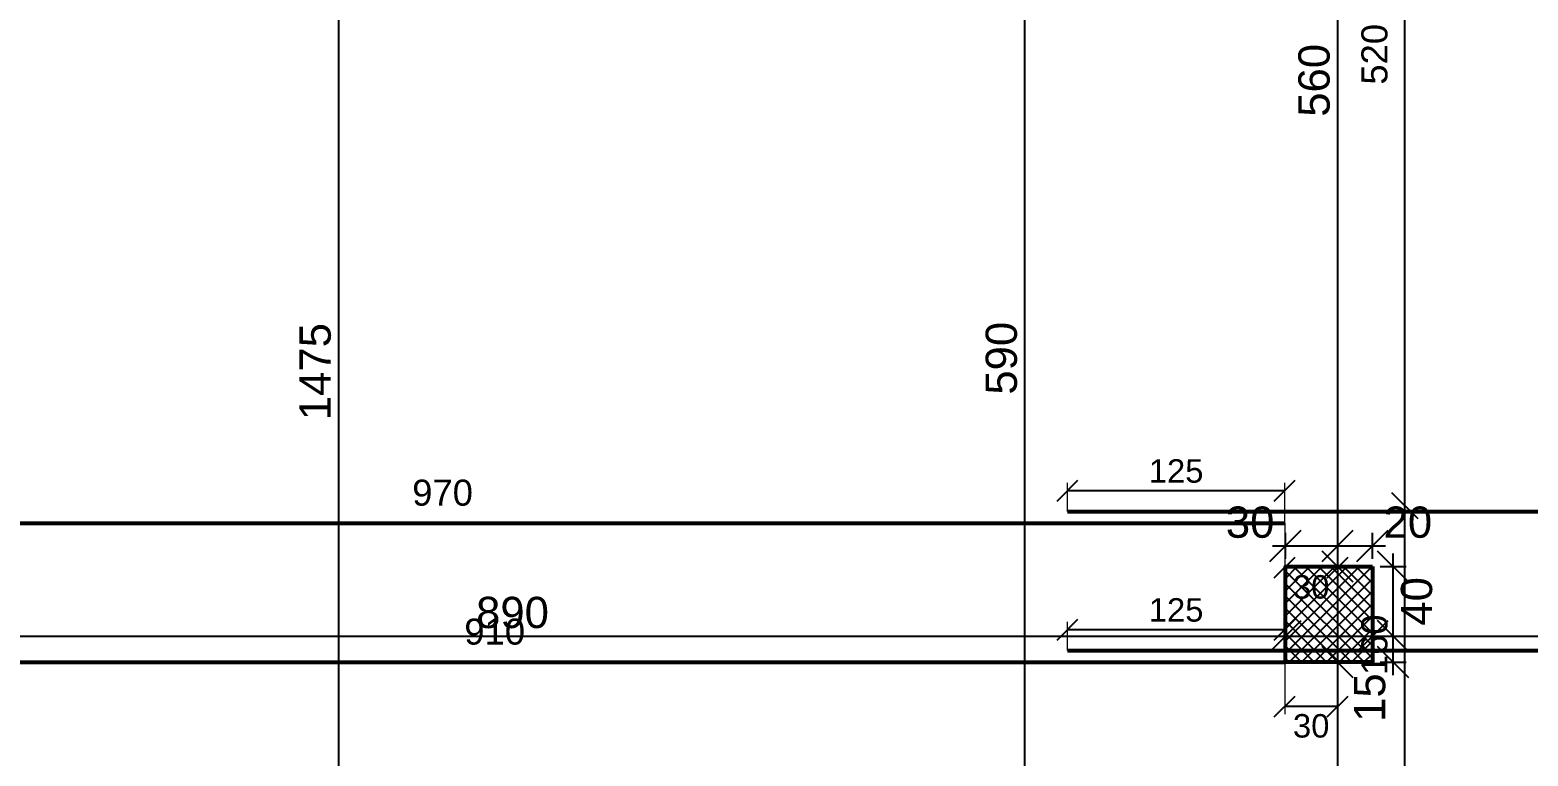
# Model space of a CAD drawing. Header units: millimetres. Extents: x -404 to 6018, y -5139 to 7890.
# Drawn here: x 252 to 1115, y 571 to 989 of the extents above; entities that cross this region are included whole.
import ezdxf

# ---------------------------------------------------------------- set-up
doc = ezdxf.new("R2010")
doc.units = ezdxf.units.MM
doc.linetypes.add('ZWCAD_ISO04W100', pattern=[30.5, 24, -3, 0.5, -3])
doc.layers.add('AXIS LINES', color=255, linetype='ZWCAD_ISO04W100', lineweight=13)
doc.layers.add('COLUMN', color=140, linetype='Continuous', lineweight=53)
for name, color, linetype in [('FW_COLUMN_HATCH', 8, 'Continuous'), ('FW_DIM', 7, 'Continuous'), ('REB_BOT_MESH_X', 5, 'Continuous'), ('REB_BOT_MESH_X_AXDIM', 5, 'Continuous'), ('REB_BOT_MESH_X_LAP', 5, 'Continuous'), ('REB_BOT_MESH_X_RANGE', 5, 'Continuous')]:
    doc.layers.add(name, color=color, linetype=linetype)
doc.styles.get("Standard").update_dxf_attribs({"font": 'arial.ttf'})
doc.dimstyles.new('FW_DIM', dxfattribs={"dimtxt": 18, "dimasz": 9, "dimexe": 7.5, "dimexo": 4.5, "dimgap": 4.5, "dimtad": 1, "dimdec": 0, "dimtxsty": 'Standard', "dimtsz": 9, "dimcen": 2.5, "dimdle": 7.5, "dimclrd": 256, "dimclre": 256, "dimclrt": 7, "dimazin": 3, "dimtfac": 1, "dimtmove": 2, "dimatfit": 3})
doc.dimstyles.new('REBAR LAP', dxfattribs={"dimtxt": 13.5, "dimasz": 2.5, "dimexe": 4.5, "dimexo": 0, "dimgap": 4.5, "dimtad": 1, "dimdec": 0, "dimtxsty": 'Standard', "dimtsz": 6, "dimcen": 2.5, "dimclrd": 6, "dimclre": 6, "dimclrt": 7, "dimazin": 3, "dimtfac": 1, "dimtmove": 2, "dimatfit": 3, "dimlwd": 25, "dimlwe": 18})
doc.dimstyles.new('REBAR M-200', dxfattribs={"dimtxt": 15, "dimasz": 15, "dimexe": 25, "dimexo": 12.5, "dimgap": 10, "dimtad": 1, "dimdec": 0, "dimtxsty": 'Standard', "dimblk": 'NONE', "dimcen": 50, "dimse1": 1, "dimse2": 1, "dimclrd": 6, "dimclre": 6, "dimclrt": 7, "dimazin": 3, "dimtfac": 1, "dimtmove": 2, "dimatfit": 3, "dimldrblk": 'NONE', "dimlwd": 53})
doc.dimstyles.new('REBAR RANGE', dxfattribs={"dimtxt": 15, "dimasz": 2.5, "dimexe": 0, "dimexo": 0, "dimgap": 10, "dimtad": 1, "dimdec": 0, "dimtxsty": 'Standard', "dimtsz": 7.5, "dimcen": 2.5, "dimse1": 1, "dimse2": 1, "dimclrd": 6, "dimclre": 6, "dimclrt": 7, "dimazin": 3, "dimtfac": 1, "dimtmove": 2, "dimatfit": 3, "dimlwd": 25})

# ---------------------------------------------------------------- blocks, each defined once
blk = doc.blocks.new('*D278')
at = {"color": 6, "lineweight": 53}
blk.add_line((65, 625), (974.5, 625), dxfattribs=at)
at = {"layer": 'Defpoints'}
for p in [(65, 625), (65, 625), (974.5, 625)]:
    blk.add_point(p, dxfattribs=at)
at = {"layer": 'REB_BOT_MESH_X', "color": 7, "insert": (519.75, 642.5), "char_height": 15, "attachment_point": 5}
blk.add_mtext('910', dxfattribs=at)
blk = doc.blocks.new('_NONE')
blk = doc.blocks.new('*D279')
at = {"color": 6, "lineweight": 53}
blk.add_line((849.5, 631.75), (1675, 631.75), dxfattribs=at)
at = {"layer": 'Defpoints'}
for p in [(849.5, 631.75), (849.5, 631.75), (1675, 631.75)]:
    blk.add_point(p, dxfattribs=at)
at = {"layer": 'REB_BOT_MESH_X', "color": 7, "insert": (1262.25, 649.25), "char_height": 15, "attachment_point": 5}
blk.add_mtext('826', dxfattribs=at)
blk = doc.blocks.new('_Oblique')
at = {"color": 0, "linetype": 'ByBlock', "lineweight": -2}
blk.add_line((-0.5, -0.5), (0.5, 0.5), dxfattribs=at)
blk = doc.blocks.new('*D280')
at = {"color": 6, "lineweight": 18}
for p, q in [((849.5, 631.75), (849.5, 648.25)), ((974.5, 625), (974.5, 648.25))]:
    blk.add_line(p, q, dxfattribs=at)
at = {"color": 6, "lineweight": 25}
blk.add_line((849.5, 643.75), (974.5, 643.75), dxfattribs=at)
at = {"layer": 'Defpoints'}
for p in [(849.5, 643.75), (849.5, 631.75), (974.5, 625)]:
    blk.add_point(p, dxfattribs=at)
at = {"layer": 'REB_BOT_MESH_X_LAP', "color": 6, "xscale": 12, "yscale": 12}
for p in [(849.5, 643.75), (974.5, 643.75)]:
    blk.add_blockref('_OBLIQUE', p, dxfattribs=at)
at = {"layer": 'REB_BOT_MESH_X_LAP', "color": 7, "insert": (912, 655), "char_height": 13.5, "attachment_point": 5}
blk.add_mtext('125', dxfattribs=at)
blk = doc.blocks.new('*D281')
at = {"color": 6, "lineweight": 18}
for p, q in [((974.5, 625), (974.5, 595)), ((1005, 625), (1005, 595))]:
    blk.add_line(p, q, dxfattribs=at)
at = {"color": 6, "lineweight": 25}
blk.add_line((1005, 599.5), (974.5, 599.5), dxfattribs=at)
at = {"layer": 'Defpoints'}
for p in [(974.5, 625), (1005, 625), (1005, 599.5)]:
    blk.add_point(p, dxfattribs=at)
at = {"layer": 'REB_BOT_MESH_X_AXDIM', "color": 6, "xscale": 12, "yscale": 12}
for p in [(974.5, 599.5), (1005, 599.5)]:
    blk.add_blockref('_OBLIQUE', p, dxfattribs=at)
at = {"layer": 'REB_BOT_MESH_X_AXDIM', "color": 7, "insert": (989.75, 588.25), "char_height": 13.5, "attachment_point": 5}
blk.add_mtext('30', dxfattribs=at)
blk = doc.blocks.new('*D282')
at = {"color": 6, "lineweight": 53}
blk.add_line((5, 705), (974.5, 705), dxfattribs=at)
at = {"layer": 'Defpoints'}
for p in [(5, 705), (5, 705), (974.5, 705)]:
    blk.add_point(p, dxfattribs=at)
at = {"layer": 'REB_BOT_MESH_X', "color": 7, "insert": (489.75, 722.5), "char_height": 15, "attachment_point": 5}
blk.add_mtext('970', dxfattribs=at)
blk = doc.blocks.new('*D283')
at = {"color": 6, "lineweight": 53}
blk.add_line((849.5, 711.75), (1675, 711.75), dxfattribs=at)
at = {"layer": 'Defpoints'}
for p in [(849.5, 711.75), (849.5, 711.75), (1675, 711.75)]:
    blk.add_point(p, dxfattribs=at)
at = {"layer": 'REB_BOT_MESH_X', "color": 7, "insert": (1262.25, 729.25), "char_height": 15, "attachment_point": 5}
blk.add_mtext('826', dxfattribs=at)
blk = doc.blocks.new('*D284')
at = {"color": 6, "lineweight": 18}
for p, q in [((849.5, 711.75), (849.5, 728.25)), ((974.5, 705), (974.5, 728.25))]:
    blk.add_line(p, q, dxfattribs=at)
at = {"color": 6, "lineweight": 25}
blk.add_line((849.5, 723.75), (974.5, 723.75), dxfattribs=at)
at = {"layer": 'Defpoints'}
for p in [(849.5, 723.75), (849.5, 711.75), (974.5, 705)]:
    blk.add_point(p, dxfattribs=at)
at = {"layer": 'REB_BOT_MESH_X_LAP', "color": 6, "xscale": 12, "yscale": 12}
for p in [(849.5, 723.75), (974.5, 723.75)]:
    blk.add_blockref('_OBLIQUE', p, dxfattribs=at)
at = {"layer": 'REB_BOT_MESH_X_LAP', "color": 7, "insert": (912, 735), "char_height": 13.5, "attachment_point": 5}
blk.add_mtext('125', dxfattribs=at)
blk = doc.blocks.new('*D285')
at = {"color": 6, "lineweight": 18}
for p, q in [((974.5, 705), (974.5, 675)), ((1005, 705), (1005, 675))]:
    blk.add_line(p, q, dxfattribs=at)
at = {"color": 6, "lineweight": 25}
blk.add_line((1005, 679.5), (974.5, 679.5), dxfattribs=at)
at = {"layer": 'Defpoints'}
for p in [(974.5, 705), (1005, 705), (1005, 679.5)]:
    blk.add_point(p, dxfattribs=at)
at = {"layer": 'REB_BOT_MESH_X_AXDIM', "color": 6, "xscale": 12, "yscale": 12}
for p in [(974.5, 679.5), (1005, 679.5)]:
    blk.add_blockref('_OBLIQUE', p, dxfattribs=at)
at = {"layer": 'REB_BOT_MESH_X_AXDIM', "color": 7, "insert": (989.75, 668.25), "char_height": 13.5, "attachment_point": 5}
blk.add_mtext('30', dxfattribs=at)
blk = doc.blocks.new('*D296')
at = {"color": 6, "lineweight": 25}
blk.add_line((1043.75, 715), (1043.75, 1235), dxfattribs=at)
at = {"layer": 'Defpoints'}
for p in [(1043.75, 1235), (1043.75, 715), (1043.75, 715)]:
    blk.add_point(p, dxfattribs=at)
at = {"layer": 'REB_BOT_MESH_X_RANGE', "color": 6, "xscale": 15, "yscale": 15, "rotation": 90}
for p in [(1043.75, 1235), (1043.75, 715)]:
    blk.add_blockref('_OBLIQUE', p, dxfattribs=at)
at = {"layer": 'REB_BOT_MESH_X_RANGE', "color": 7, "insert": (1026.25, 975), "char_height": 15, "attachment_point": 5, "rotation": 90}
blk.add_mtext('520', dxfattribs=at)
blk = doc.blocks.new('*D310')
at = {"color": 6, "lineweight": 25}
blk.add_line((1043.75, 555), (1043.75, 715), dxfattribs=at)
at = {"layer": 'Defpoints'}
for p in [(1043.75, 715), (1043.75, 555), (1043.75, 555)]:
    blk.add_point(p, dxfattribs=at)
at = {"layer": 'REB_BOT_MESH_X_RANGE', "color": 6, "xscale": 15, "yscale": 15, "rotation": 90}
for p in [(1043.75, 715), (1043.75, 555)]:
    blk.add_blockref('_OBLIQUE', p, dxfattribs=at)
at = {"layer": 'REB_BOT_MESH_X_RANGE', "color": 7, "insert": (1026.25, 635), "char_height": 15, "attachment_point": 5, "rotation": 90}
blk.add_mtext('160', dxfattribs=at)
blk = doc.blocks.new('*D385')
for p, q in [((975, 684.5), (975, 699.5)), ((1005, 684.5), (1005, 699.5)), ((967.5, 692), (1012.5, 692))]:
    blk.add_line(p, q)
at = {"layer": 'Defpoints'}
for p in [(975, 692), (975, 680), (1005, 680)]:
    blk.add_point(p, dxfattribs=at)
at = {"layer": 'FW_DIM', "xscale": 18, "yscale": 18}
for p in [(975, 692), (1005, 692)]:
    blk.add_blockref('_OBLIQUE', p, dxfattribs=at)
at = {"layer": 'FW_DIM', "color": 7, "insert": (954.6, 705.5), "char_height": 18, "attachment_point": 5}
blk.add_mtext('30', dxfattribs=at)
blk = doc.blocks.new('*D386')
for p, q in [((1005, 684.5), (1005, 699.5)), ((1025, 684.5), (1025, 699.5)), ((997.5, 692), (1032.5, 692))]:
    blk.add_line(p, q)
at = {"layer": 'Defpoints'}
for p in [(1005, 692), (1005, 680), (1025, 680)]:
    blk.add_point(p, dxfattribs=at)
at = {"layer": 'FW_DIM', "xscale": 18, "yscale": 18}
for p in [(1005, 692), (1025, 692)]:
    blk.add_blockref('_OBLIQUE', p, dxfattribs=at)
at = {"layer": 'FW_DIM', "color": 7, "insert": (1045.4, 705.5), "char_height": 18, "attachment_point": 5}
blk.add_mtext('20', dxfattribs=at)
blk = doc.blocks.new('*D387')
for p, q in [((1037, 617.5), (1037, 647.5)), ((1029.5, 640), (1044.5, 640)), ((1029.5, 625), (1044.5, 625))]:
    blk.add_line(p, q)
at = {"layer": 'Defpoints'}
for p in [(1025, 640), (1025, 625), (1037, 625)]:
    blk.add_point(p, dxfattribs=at)
at = {"layer": 'FW_DIM', "xscale": 18, "yscale": 18, "rotation": 90}
for p in [(1037, 640), (1037, 625)]:
    blk.add_blockref('_OBLIQUE', p, dxfattribs=at)
at = {"layer": 'FW_DIM', "color": 7, "insert": (1023.5, 604.6), "char_height": 18, "attachment_point": 5, "rotation": 90}
blk.add_mtext('15', dxfattribs=at)
blk = doc.blocks.new('*D388')
for p, q in [((1037, 632.5), (1037, 687.5)), ((1029.5, 680), (1044.5, 680)), ((1029.5, 640), (1044.5, 640))]:
    blk.add_line(p, q)
at = {"layer": 'Defpoints'}
for p in [(1025, 680), (1025, 640), (1037, 640)]:
    blk.add_point(p, dxfattribs=at)
at = {"layer": 'FW_DIM', "xscale": 18, "yscale": 18, "rotation": 90}
for p in [(1037, 680), (1037, 640)]:
    blk.add_blockref('_OBLIQUE', p, dxfattribs=at)
at = {"layer": 'FW_DIM', "color": 7, "insert": (1050.5, 660), "char_height": 18, "attachment_point": 5, "rotation": 90}
blk.add_mtext('40', dxfattribs=at)
blk = doc.blocks.new('*D413')
for p, q in [((85, 644.5), (85, 647.5)), ((975, 644.5), (975, 647.5)), ((77.5, 640), (982.5, 640))]:
    blk.add_line(p, q)
at = {"layer": 'Defpoints'}
for p in [(85, 640), (85, 640), (975, 640)]:
    blk.add_point(p, dxfattribs=at)
at = {"layer": 'FW_DIM', "xscale": 18, "yscale": 18}
for p in [(85, 640), (975, 640)]:
    blk.add_blockref('_OBLIQUE', p, dxfattribs=at)
at = {"layer": 'FW_DIM', "color": 7, "insert": (530, 653.5), "char_height": 18, "attachment_point": 5}
blk.add_mtext('890', dxfattribs=at)
blk = doc.blocks.new('*D414')
for p, q in [((975, 644.5), (975, 647.5)), ((1025, 644.5), (1025, 647.5)), ((967.5, 640), (1032.5, 640))]:
    blk.add_line(p, q)
at = {"layer": 'Defpoints'}
for p in [(975, 640), (975, 640), (1025, 640)]:
    blk.add_point(p, dxfattribs=at)
at = {"layer": 'FW_DIM', "xscale": 18, "yscale": 18}
for p in [(975, 640), (1025, 640)]:
    blk.add_blockref('_OBLIQUE', p, dxfattribs=at)
blk = doc.blocks.new('*D415')
for p, q in [((1025, 644.5), (1025, 647.5)), ((1590, 644.5), (1590, 647.5)), ((1017.5, 640), (1597.5, 640))]:
    blk.add_line(p, q)
at = {"layer": 'Defpoints'}
for p in [(1025, 640), (1025, 640), (1590, 640)]:
    blk.add_point(p, dxfattribs=at)
at = {"layer": 'FW_DIM', "xscale": 18, "yscale": 18}
for p in [(1025, 640), (1590, 640)]:
    blk.add_blockref('_OBLIQUE', p, dxfattribs=at)
at = {"layer": 'FW_DIM', "color": 7, "insert": (1307.5, 653.5), "char_height": 18, "attachment_point": 5}
blk.add_mtext('565', dxfattribs=at)
blk = doc.blocks.new('*D461')
for p, q in [((430, 47.5), (430, 1537.06)), ((425.5, 1529.56), (422.5, 1529.56)), ((425.5, 55), (422.5, 55))]:
    blk.add_line(p, q)
at = {"layer": 'Defpoints'}
for p in [(430, 1529.56), (430, 55), (430, 55)]:
    blk.add_point(p, dxfattribs=at)
at = {"layer": 'FW_DIM', "xscale": 18, "yscale": 18, "rotation": 90}
for p in [(430, 1529.56), (430, 55)]:
    blk.add_blockref('_OBLIQUE', p, dxfattribs=at)
at = {"layer": 'FW_DIM', "color": 7, "insert": (416.5, 792.28), "char_height": 18, "attachment_point": 5, "rotation": 90}
blk.add_mtext('1475', dxfattribs=at)
blk = doc.blocks.new('*D470')
for p, q in [((825, 497.5), (825, 1102.5)), ((820.5, 1095), (817.5, 1095)), ((820.5, 505), (817.5, 505))]:
    blk.add_line(p, q)
at = {"layer": 'Defpoints'}
for p in [(825, 1095), (825, 505), (825, 505)]:
    blk.add_point(p, dxfattribs=at)
at = {"layer": 'FW_DIM', "xscale": 18, "yscale": 18, "rotation": 90}
for p in [(825, 1095), (825, 505)]:
    blk.add_blockref('_OBLIQUE', p, dxfattribs=at)
at = {"layer": 'FW_DIM', "color": 7, "insert": (811.5, 800), "char_height": 18, "attachment_point": 5, "rotation": 90}
blk.add_mtext('590', dxfattribs=at)
blk = doc.blocks.new('*D475')
for p, q in [((1005, -207.40001), (1005, 632.5)), ((1000.5, 625), (997.5, 625)), ((1000.5, -199.90001), (997.5, -199.90001))]:
    blk.add_line(p, q)
at = {"layer": 'Defpoints'}
for p in [(1005, 625), (1005, -199.90001), (1005, -199.90001)]:
    blk.add_point(p, dxfattribs=at)
at = {"layer": 'FW_DIM', "xscale": 18, "yscale": 18, "rotation": 90}
for p in [(1005, 625), (1005, -199.90001)]:
    blk.add_blockref('_OBLIQUE', p, dxfattribs=at)
at = {"layer": 'FW_DIM', "color": 7, "insert": (991.5, 212.549995), "char_height": 18, "attachment_point": 5, "rotation": 90}
blk.add_mtext('825', dxfattribs=at)
blk = doc.blocks.new('*D476')
for p, q in [((1005, 617.5), (1005, 687.5)), ((1000.5, 680), (997.5, 680)), ((1000.5, 625), (997.5, 625))]:
    blk.add_line(p, q)
at = {"layer": 'Defpoints'}
for p in [(1005, 680), (1005, 625), (1005, 625)]:
    blk.add_point(p, dxfattribs=at)
at = {"layer": 'FW_DIM', "xscale": 18, "yscale": 18, "rotation": 90}
for p in [(1005, 680), (1005, 625)]:
    blk.add_blockref('_OBLIQUE', p, dxfattribs=at)
blk = doc.blocks.new('*D477')
for p, q in [((1005, 672.5), (1005, 1247.5)), ((1000.5, 1240), (997.5, 1240)), ((1000.5, 680), (997.5, 680))]:
    blk.add_line(p, q)
at = {"layer": 'Defpoints'}
for p in [(1005, 1240), (1005, 680), (1005, 680)]:
    blk.add_point(p, dxfattribs=at)
at = {"layer": 'FW_DIM', "xscale": 18, "yscale": 18, "rotation": 90}
for p in [(1005, 1240), (1005, 680)]:
    blk.add_blockref('_OBLIQUE', p, dxfattribs=at)
at = {"layer": 'FW_DIM', "color": 7, "insert": (991.5, 960), "char_height": 18, "attachment_point": 5, "rotation": 90}
blk.add_mtext('560', dxfattribs=at)

msp = doc.modelspace()

# ---------------------------------------------------------------- hatches: boundary and pattern name
at = {"layer": 'FW_COLUMN_HATCH'}
h = msp.add_hatch(dxfattribs=at)
h.set_pattern_fill('ANSI37', scale=1.6)
h.paths.add_polyline_path([(1025, 680), (1025, 625), (975, 625), (975, 680), (1025, 680)])

# ---------------------------------------------------------------- linework, layer by layer
at = {"layer": 'AXIS LINES', "color": 0, "ltscale": 3}
for points in [[(430, 3140.04), (430, -400.07)], [(825, 3140.04), (825, -400.07)], [(1005, 3140.04), (1005, -400.07)], [(-282.57, 640), (2132.41, 640)]]:
    msp.add_lwpolyline(points, dxfattribs=at)
at = {"layer": 'COLUMN', "ltscale": 0.08}
msp.add_lwpolyline([(1025, 680), (1025, 625), (975, 625), (975, 680), (1025, 680)], dxfattribs=at)

# ---------------------------------------------------------------- dimensions: what is measured, and where the dimension line sits
at = {"layer": 'FW_DIM'}
for base, p1, p2, text, picture, middle in [((430, 55), (430, 55), (430, 1529.56), '1475', '*D461', (416.5, 792.28)), ((1005, 680), (1005, 680), (1005, 1240), '560', '*D477', (991.5, 960)), ((825, 505), (825, 505), (825, 1095), '590', '*D470', (811.5, 800)), ((1005, 625), (1005, 625), (1005, 680), ' ', '*D476', (1005, 652.5)), ((1037, 640), (1025, 640), (1025, 680), '40', '*D388', (1050.5, 660)), ((1037, 625), (1025, 625), (1025, 640), '15', '*D387', (1023.5, 604.6)), ((1005, -199.9), (1005, -199.9), (1005, 625), '825', '*D475', (991.5, 212.55))]:
    dim = msp.add_linear_dim(base=base, p1=p1, p2=p2, angle=90, text=text, dimstyle='FW_DIM', override={"dimtmove": 2}, dxfattribs=at)
    dim.commit()
    dim.dimension.update_dxf_attribs({"geometry": picture, "text_midpoint": middle, "dimtype": 160})
for base, p1, p2, text, picture, middle in [((975, 692), (975, 680), (1005, 680), '30', '*D385', (954.6, 705.5)), ((1005, 692), (1005, 680), (1025, 680), '20', '*D386', (1045.4, 705.5)), ((85, 640), (85, 640), (975, 640), '890', '*D413', (530, 653.5)), ((1025, 640), (1025, 640), (1590, 640), '565', '*D415', (1307.5, 653.5)), ((975, 640), (975, 640), (1025, 640), ' ', '*D414', (1000, 640))]:
    dim = msp.add_linear_dim(base=base, p1=p1, p2=p2, text=text, dimstyle='FW_DIM', override={"dimtmove": 2}, dxfattribs=at)
    dim.commit()
    dim.dimension.update_dxf_attribs({"geometry": picture, "text_midpoint": middle, "dimtype": 160})
at = {"layer": 'REB_BOT_MESH_X'}
for base, p1, p2, picture, middle in [((849.5, 711.75), (849.5, 711.75), (1675, 711.75), '*D283', (1262.25, 729.25)), ((5, 705), (5, 705), (974.5, 705), '*D282', (489.75, 722.5)), ((849.5, 631.75), (849.5, 631.75), (1675, 631.75), '*D279', (1262.25, 649.25)), ((65, 625), (65, 625), (974.5, 625), '*D278', (519.75, 642.5))]:
    dim = msp.add_linear_dim(base=base, p1=p1, p2=p2, dimstyle='REBAR M-200', dxfattribs=at)
    dim.commit()
    dim.dimension.update_dxf_attribs({"geometry": picture, "text_midpoint": middle})
at = {"layer": 'REB_BOT_MESH_X_AXDIM'}
for base, p1, p2, picture, middle in [((1005, 679.5), (1005, 705), (974.5, 705), '*D285', (989.75, 668.25)), ((1005, 599.5), (1005, 625), (974.5, 625), '*D281', (989.75, 588.25))]:
    dim = msp.add_linear_dim(base=base, p1=p1, p2=p2, dimstyle='REBAR LAP', dxfattribs=at)
    dim.commit()
    dim.dimension.update_dxf_attribs({"geometry": picture, "text_midpoint": middle})
at = {"layer": 'REB_BOT_MESH_X_LAP'}
for base, p1, p2, picture, middle in [((849.5, 723.75), (849.5, 711.75), (974.5, 705), '*D284', (912, 735)), ((849.5, 643.75), (849.5, 631.75), (974.5, 625), '*D280', (912, 655))]:
    dim = msp.add_linear_dim(base=base, p1=p1, p2=p2, dimstyle='REBAR LAP', dxfattribs=at)
    dim.commit()
    dim.dimension.update_dxf_attribs({"geometry": picture, "text_midpoint": middle})
at = {"layer": 'REB_BOT_MESH_X_RANGE'}
for base, p1, p2, picture, middle in [((1043.75, 715), (1043.75, 715), (1043.75, 1235), '*D296', (1026.25, 975)), ((1043.75, 555), (1043.75, 555), (1043.75, 715), '*D310', (1026.25, 635))]:
    dim = msp.add_linear_dim(base=base, p1=p1, p2=p2, angle=90, dimstyle='REBAR RANGE', dxfattribs=at)
    dim.commit()
    dim.dimension.update_dxf_attribs({"geometry": picture, "text_midpoint": middle})

doc.saveas('drawing.dxf')
